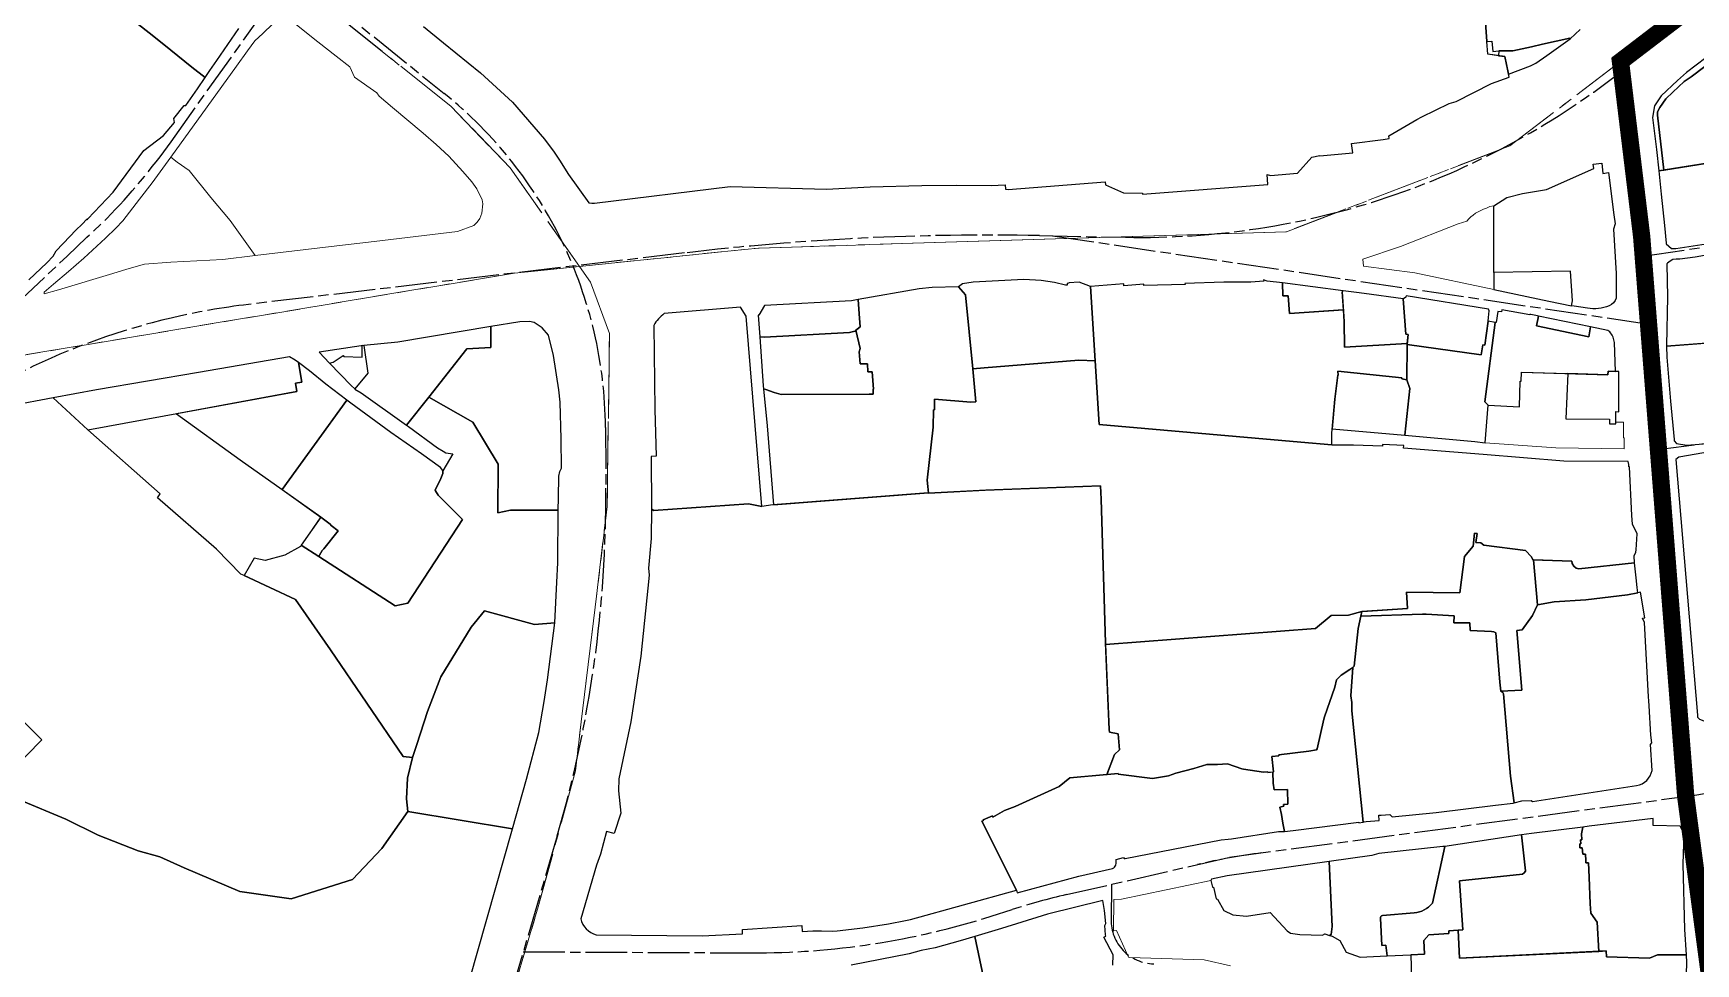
# Model space of a CAD drawing. Header units: millimetres. Extents: x 125232 to 134072, y 142885 to 152835.
# Drawn here: x 126747 to 127708, y 149572 to 150110 of the extents above; entities that cross this region are included whole.
import ezdxf

# ---------------------------------------------------------------- set-up
doc = ezdxf.new("R2010")
doc.units = ezdxf.units.MM
doc.linetypes.add('ACAD_ISO08W100', pattern=[36, 24, -3, 6, -3])
doc.linetypes.add('CENTER', pattern=[50.8, 31.75, -6.35, 6.35, -6.35])
for name, color, linetype in [('commerce', 10, 'Continuous'), ('commerce and residence', 32, 'Continuous'), ('culture', 21, 'Continuous'), ('green & plaza', 80, 'Continuous'), ('industry', 35, 'Continuous'), ('research & university', 30, 'Continuous'), ('reserve', 253, 'Continuous'), ('residence', 2, 'Continuous'), ('residence-bad', 41, 'Continuous'), ('villadom', 51, 'Continuous'), ('老城北中心线', 7, 'ACAD_ISO08W100')]:
    doc.layers.add(name, color=color, linetype=linetype)
for name, color, linetype, lineweight in [('municipal utilities', 151, 'Continuous', 0), ('parking', 8, 'Continuous', 0), ('school', 31, 'Continuous', 0), ('super block', 6, 'CENTER', 0)]:
    doc.layers.add(name, color=color, linetype=linetype, lineweight=lineweight)

msp = doc.modelspace()

# ---------------------------------------------------------------- linework, layer by layer
at = {"layer": 'commerce'}
for points in [[(127726.26, 150072.26), (127721.07, 150096.99), (127720.97, 150096.88), (127705.13, 150084.95), (127700.99, 150082.2), (127694.56, 150076.1), (127690.44, 150072.18), (127687.02, 150067.21), (127685.73, 150064.63), (127685.69, 150062.65), (127689.22, 150031.02), (127733.71, 150037.97), (127731.04, 150053.6), (127728.04, 150053.6)], [(127646.97, 149940.38), (127616.88, 149946.56), (127615.7, 149940.96), (127645.91, 149934.68)], [(127663.3, 149914.47), (127661.28, 149914.55), (127657.09, 149914.7), (127657.02, 149912.63), (127633.82, 149913.34), (127632.64, 149887.13), (127657.85, 149887), (127657.84, 149884.23), (127661.5, 149884.24), (127661.5, 149885.22), (127661.5, 149891.35), (127663.3, 149891.32)]]:
    msp.add_lwpolyline(points, close=True, dxfattribs=at)
at = {"layer": 'commerce and residence'}
for points in [[(127758.78, 149973.75), (127753.93, 149988.35), (127751.35, 149993.87), (127750.17, 149993.3), (127744.27, 149991.07), (127728.97, 149985.64), (127720.22, 149983.03), (127707.34, 149980.56), (127698.46, 149979.54), (127696.45, 149979.54), (127694.55, 149979.21), (127693, 149978.42), (127691.47, 149977.25), (127691.1, 149976.74), (127691.11, 149976.51), (127691.5, 149957.76), (127690.89, 149929.65), (127690.89, 149929.21), (127768.17, 149935.08), (127766.53, 149955.17)], [(127635.44, 149972.46), (127591.06, 149971.78), (127591.06, 149961.94), (127622.93, 149955.21), (127635.98, 149952.54), (127636.48, 149955.43)]]:
    msp.add_lwpolyline(points, close=True, dxfattribs=at)
at = {"layer": 'culture'}
for points in [[(127503.36, 149960.66), (127503.88, 149961.22), (127468.86, 149965.86), (127469.16, 149958.28), (127472.23, 149958.31), (127472.89, 149948.13), (127504.07, 149950.17)], [(126923.19, 149822.42), (126919.19, 149825.55), (126918.57, 149826.23), (126913.13, 149830.41), (126913.12, 149830.4), (126901.79, 149814.07), (126911.94, 149807.52), (126912.36, 149808.32), (126913.98, 149811.13), (126914.85, 149811.95)], [(127042.2, 149723.75), (127044.21, 149736.31), (127048.28, 149769.3), (127036.67, 149768.28), (127007.77, 149776.28), (127000.04, 149766.8), (126982.53, 149738.01), (126974.86, 149718.03), (126968.62, 149698.95), (126966.13, 149691.35), (126963.23, 149679.41), (126962.65, 149667.43), (126963.37, 149660.13), (127023.83, 149650.22), (127031.96, 149678.86), (127039.03, 149705.91)]]:
    msp.add_lwpolyline(points, close=True, dxfattribs=at)
at = {"layer": 'green & plaza'}
for points in [[(127621.61, 150097.12), (127635.24, 150106.94), (127634.93, 150107.26), (127619.17, 150103.74), (127612.81, 150102.28), (127602.02, 150099.86), (127594.02, 150099.87), (127593.78, 150097.08), (127597.33, 150096.59), (127599.58, 150086.39), (127612.31, 150091.21), (127615.35, 150092.73)], [(127224.86, 149940.4), (127224.19, 149947.8), (127223.64, 149956.08), (127219.9, 149955.41), (127169.55, 149952.62), (127166.32, 149947.05), (127165.9, 149947.02), (127166.8, 149934.53), (127169.59, 149934.43), (127218.6, 149937.06), (127221.72, 149937.92)], [(126997.59, 149927.58), (127011.43, 149928.39), (127011.43, 149940.52), (126957.63, 149931.52), (126938.05, 149929.6), (126940.37, 149913.64), (126932.8, 149904.47), (126932.87, 149904.4), (126936.47, 149902.14), (126962.7, 149883.44), (126975.54, 149899.69)], [(126936.93, 149929.49), (126936.51, 149929.45), (126912.11, 149925.66), (126918.2, 149919.35), (126920.33, 149919.98), (126926.06, 149923.74), (126926.51, 149923.2), (126937.07, 149922.8)]]:
    msp.add_lwpolyline(points, close=True, dxfattribs=at)
for points in [[(127719.14, 150100.14), (127702.47, 150087.41), (127697.18, 150082.71), (127687.72, 150073.86), (127683.81, 150068.07), (127682.71, 150061.36), (127685.01, 150042.87), (127686.35, 150030.57), (127689.22, 150031.02), (127685.69, 150062.65), (127685.73, 150064.63), (127687.02, 150067.21), (127690.44, 150072.18), (127694.56, 150076.1), (127700.99, 150082.2), (127705.13, 150084.95), (127720.97, 150096.88)], [(126994.19, 149545.82), (127023.83, 149650.22), (126963.37, 149660.13), (126948.37, 149638.88), (126931.5, 149620.97), (126895.93, 149609.68), (126866.34, 149613.87), (126834.09, 149627.66), (126820.05, 149633.96), (126807.54, 149637.5), (126784.38, 149646.49), (126765.79, 149655.85), (126739.06, 149666.85)]]:
    msp.add_lwpolyline(points, dxfattribs=at)
at = {"layer": 'industry'}
for points in [[(127538.64, 149956.62), (127516.09, 149959.59), (127511.61, 149960.2), (127503.88, 149961.22), (127503.36, 149960.66), (127504.51, 149943.51), (127504.68, 149928.63), (127540.96, 149930.81), (127541.54, 149936), (127540.17, 149936.17)], [(127596.56, 149728.2), (127596.24, 149728.9), (127595.64, 149729.39), (127595.09, 149729.7), (127594.56, 149734.9), (127592.14, 149763.41), (127591.08, 149764.05), (127589.65, 149764.29), (127577.41, 149764.73), (127577.09, 149769.18), (127567.85, 149769.27), (127568.09, 149773.24), (127551.88, 149774.23), (127549.83, 149774.36), (127514.24, 149773.12), (127512.72, 149765.92), (127510.38, 149744.27), (127510.02, 149743.82), (127509.55, 149743.48), (127508.39, 149727), (127508.91, 149723.23), (127509.01, 149718.47), (127515.46, 149654.11), (127516.13, 149654.23), (127517.23, 149654.5), (127524.74, 149655.02), (127524.53, 149657.99), (127526.01, 149657.99), (127530.91, 149658.45), (127532.31, 149657.1), (127557.76, 149659.71), (127592.05, 149663.77), (127602.15, 149664.97), (127602.77, 149665.13), (127600.75, 149680.69)]]:
    msp.add_lwpolyline(points, close=True, dxfattribs=at)
at = {"layer": 'municipal utilities'}
msp.add_lwpolyline([(126885.44, 150115.54), (126879.54, 150109.98), (126875.02, 150105.72), (126870.68, 150099.92), (126864.29, 150091.08), (126847.35, 150067.59), (126826.4, 150038.4), (126830, 150035.55), (126837.04, 150030.75), (126849.6, 150015.19), (126860.67, 150001.79), (126875.2, 149981.57), (126919.05, 149986.75), (126943.9, 149989.69), (126992.09, 149995.38), (127001.49, 149998.94), (127003.47, 150000.88), (127005.05, 150002.98), (127006.23, 150006), (127006.75, 150011.45), (127006.32, 150013.83), (127003.24, 150020.17), (127000.45, 150024.2), (126995.12, 150030.08), (126987.05, 150038.97), (126979.74, 150045.79), (126972.2, 150052.35), (126954.48, 150067.25), (126946.81, 150073.73), (126945.56, 150075.58), (126932.63, 150084.71), (126929.83, 150090.68), (126922, 150096.88), (126911.34, 150105.15), (126898.98, 150114.88)], dxfattribs=at)
for points in [[(127589.91, 150105.54), (127587.42, 150105.34), (127587.02, 150105.31), (127587.61, 150097.92), (127593.78, 150097.08), (127594.02, 150099.87), (127590.43, 150099.56)], [(126940.37, 149913.64), (126938.05, 149929.6), (126936.93, 149929.49), (126937.07, 149922.8), (126926.51, 149923.2), (126926.06, 149923.74), (126920.33, 149919.98), (126918.23, 149919.36), (126918.22, 149919.32), (126930.69, 149906.39), (126932.8, 149904.47)], [(127633.82, 149913.34), (127606.98, 149914.17), (127606.89, 149908.91), (127606.33, 149908.93), (127605.82, 149894.17), (127587.71, 149895.13), (127585.98, 149873.27), (127626.87, 149870.48), (127666.4, 149869.85), (127666.46, 149876.18), (127665.96, 149876.18), (127665.98, 149885.25), (127661.5, 149885.22), (127661.5, 149884.24), (127657.84, 149884.23), (127657.85, 149887), (127632.64, 149887.13)]]:
    msp.add_lwpolyline(points, close=True, dxfattribs=at)
msp.add_lwpolyline([(127591.06, 150010.22), (127590.81, 150010.22), (127588.71, 150009.89), (127586.76, 150008.89, 0.153392), (127575.47, 150001.4), (127570.53, 150000), (127537.03, 149986.77), (127515.33, 149979.4), (127515.72, 149975.53), (127545.38, 149971.5), (127591.06, 149961.94)], format="xyb", close=True, dxfattribs=at)
at = {"layer": 'parking'}
msp.add_lwpolyline([(126860.67, 150001.79), (126849.6, 150015.19), (126837.04, 150030.75), (126830, 150035.55), (126826.4, 150038.4), (126815.63, 150023.58), (126808.26, 150014.11), (126798.61, 150001.7), (126794.67, 149997.41), (126788.74, 149991.54), (126776.24, 149980.09), (126767.23, 149972.3), (126758.7, 149965.03), (126753.22, 149960.33), (126753.14, 149959.42), (126761.56, 149961.7), (126792.93, 149971.24), (126800.95, 149973.75), (126811.12, 149976.51), (126826.52, 149977.81), (126841.51, 149978.43), (126856.57, 149979.22), (126875.2, 149981.57)], close=True, dxfattribs=at)
at = {"layer": 'research & university'}
for points in [[(126744.42, 149967.6), (126754.83, 149977.33), (126758.39, 149981.22), (126760.14, 149984.39), (126768.01, 149992.68), (126771.62, 149996.32), (126775.23, 149999.76), (126777.83, 150002.51), (126778.06, 150002.29), (126778.54, 150002.78), (126793.03, 150018.27), (126810.76, 150042.28), (126822.16, 150050.92), (126828.51, 150058.42), (126828.2, 150060.84), (126834.1, 150068.35), (126835.18, 150068.32), (126837.82, 150072.18), (126841.8, 150078.02), (126846.26, 150084.55), (126838.6, 150090.53), (126826.47, 150100.31), (126815.57, 150108.92), (126796.29, 150124.02)], [(126972.37, 150114.03), (126984.03, 150104.52), (127005.47, 150087.2), (127023.84, 150070.26), (127042.38, 150048.89), (127048.02, 150041.38), (127050.99, 150036.66), (127056.32, 150028.49), (127067.97, 150012.09), (127069.69, 150011.94), (127071.26, 150011.9), (127149.71, 150021.49), (127205.38, 150020.02), (127230.57, 150021.31), (127260.56, 150022.06), (127280.56, 150022.22), (127300.55, 150022.07), (127308.67, 150022.36), (127308.76, 150019.87), (127310.3, 150019.83), (127366.5, 150024.15), (127366.63, 150022.45), (127376.96, 150017.84), (127388.02, 150017.59), (127388.01, 150016.99), (127460.42, 150022.63), (127459.97, 150028.35), (127461.9, 150027.75), (127477.56, 150029.13), (127485.92, 150038.44), (127490.53, 150039.43), (127490.57, 150039.3), (127509.47, 150040.94), (127508.77, 150046.37), (127527.01, 150048.72), (127530.57, 150049.18), (127530.42, 150050.82), (127546.55, 150060.3), (127549.53, 150061.77), (127565.26, 150069.38), (127569.3, 150070.54), (127589.76, 150081), (127599.94, 150084.77), (127597.33, 150096.59), (127587.61, 150097.92), (127587.02, 150105.31), (127586.14, 150116.36)], [(126739.06, 149666.85), (126765.79, 149655.85), (126784.38, 149646.49), (126807.54, 149637.5), (126820.05, 149633.96), (126834.09, 149627.66), (126866.34, 149613.87), (126895.93, 149609.68), (126931.5, 149620.97), (126948.37, 149638.88), (126963.37, 149660.13), (126962.65, 149667.43), (126963.23, 149679.41), (126966.13, 149691.35), (126960.77, 149692.03), (126918.66, 149753.67), (126898.47, 149782.66), (126868.88, 149796.63), (126866.96, 149797.47), (126852.84, 149811.89), (126818.73, 149841.5), (126820.23, 149843.79), (126778.54, 149880.73), (126758.5, 149899.25), (126733.95, 149894.67)], [(126727.74, 149725.94), (126751.88, 149701.57), (126725.03, 149674.44)]]:
    msp.add_lwpolyline(points, dxfattribs=at)
for points in [[(127358.02, 149963.6), (127351.35, 149966.28), (127345.46, 149965.86), (127345.49, 149965.54), (127344.46, 149965.47), (127344.46, 149964.53), (127343.45, 149964.47), (127337.09, 149966.01), (127329.36, 149967.09), (127319.34, 149967.81), (127290.17, 149966.26), (127283.93, 149965.2), (127281.71, 149963.49), (127285.75, 149958.85), (127289.88, 149916.14), (127296.54, 149916.64), (127351.26, 149921.02), (127360.68, 149920.76)], [(127540.9, 149930.23), (127540.91, 149930.81), (127504.68, 149928.63), (127504.51, 149943.51), (127504.07, 149950.17), (127504.05, 149950.17), (127472.89, 149948.13), (127472.23, 149958.31), (127469.16, 149958.28), (127468.86, 149965.86), (127460.14, 149966.78), (127458.01, 149967.58), (127458.03, 149966.7), (127450.6, 149966.26), (127434.98, 149966.27), (127412.56, 149965.42), (127412.57, 149964.82), (127388.75, 149964.18), (127388.69, 149965.07), (127377.29, 149964.15), (127377.21, 149965.15), (127358.02, 149963.6), (127360.68, 149920.76), (127362.98, 149883.82), (127479.47, 149873.67), (127497.51, 149872.2), (127497.49, 149878.95), (127499.14, 149898.57), (127500.89, 149912.42), (127501.09, 149912.42), (127500.97, 149914.75), (127537.87, 149910.91), (127537.82, 149910.29), (127540.7, 149909.81)], [(127512.72, 149765.92), (127514.24, 149773.12), (127514.81, 149775.82), (127507.12, 149773.77), (127497.08, 149773.54), (127488.01, 149766.04), (127366.7, 149756.81), (127368.67, 149707.61), (127368.86, 149706.11), (127373.95, 149705.14), (127374.61, 149695.83), (127371.89, 149693.2), (127367.58, 149681.91), (127367.58, 149681.61), (127373.88, 149682.17), (127373.98, 149681.71), (127393.83, 149679.29), (127402.99, 149680.82), (127407.24, 149682.39), (127417.62, 149685.05), (127425.27, 149687.35), (127431.25, 149687.35), (127437.07, 149687.75), (127445.49, 149684.9), (127446.41, 149684.75), (127457.96, 149682.85), (127460.35, 149683.09), (127460.39, 149682.72), (127463.66, 149683.04), (127462.77, 149692.02), (127466.82, 149692.42), (127466.82, 149692.92), (127484.09, 149695.01), (127488.55, 149695.93), (127488.87, 149696.37), (127492.77, 149713.6), (127493.09, 149714.84), (127499.23, 149732.06), (127500.14, 149736.27), (127502.85, 149738.98), (127507.92, 149742.31), (127509.55, 149743.48), (127510.02, 149743.82), (127510.38, 149744.27)]]:
    msp.add_lwpolyline(points, close=True, dxfattribs=at)
msp.add_lwpolyline([(127364.14, 149840.67), (127363.7, 149848.49), (127297.42, 149845.99), (127264.27, 149844.23), (127264.18, 149844.32), (127174.28, 149837.39), (127167.98, 149836.47), (127167.98, 149836.45), (127160.33, 149838.11), (127105.43, 149834.1), (127104.26, 149835.13), (127104.26, 149835.13), (127104.1, 149817.95), (127102.59, 149800.84), (127102.86, 149796.8), (127098.03, 149750), (127092.36, 149711.96), (127085.43, 149679.02), (127085.16, 149672.16), (127086.44, 149659.15), (127082.62, 149647.52), (127078.17, 149648.6), (127074.75, 149635.44), (127072.41, 149629.2), (127063.38, 149598.17, 0.292662), (127072.33, 149588.99), (127133.48, 149588.24), (127156.74, 149589.51), (127156.74, 149592.02), (127191.15, 149594.25), (127191.37, 149590.85), (127197.56, 149591.25), (127202.56, 149591.18), (127208.55, 149591.09), (127211.52, 149591.19), (127226.42, 149592.97), (127241.26, 149595.28), (127251.07, 149597.2), (127253.94, 149597.76), (127315.09, 149614.75), (127295.22, 149654.62), (127296.04, 149654.97), (127295.9, 149655.29), (127301.24, 149657.69), (127301.46, 149656.98), (127308.31, 149660.83), (127314.38, 149663.18), (127339.9, 149674.68), (127345.91, 149679.7), (127367.46, 149681.6), (127371.89, 149693.2), (127374.61, 149695.83), (127373.95, 149705.14), (127368.86, 149706.11), (127368.67, 149707.61), (127366.66, 149757.65)], format="xyb", close=True, dxfattribs=at)
at = {"layer": 'reserve'}
msp.add_lwpolyline([(127291.73, 149897.08), (127288.81, 149896.73), (127267.78, 149898.48), (127267.78, 149892.46), (127267.18, 149892.46), (127267.07, 149882.34), (127263.54, 149851.79), (127264.27, 149844.23), (127297.16, 149845.98), (127363.7, 149848.49), (127364.14, 149840.67), (127366.66, 149757.65), (127366.7, 149756.81), (127488.01, 149766.04), (127497.08, 149773.54), (127507.12, 149773.77), (127514.81, 149775.82), (127514.86, 149776.04), (127515.07, 149775.9), (127541.23, 149777.6), (127540.52, 149787), (127571.39, 149786.59), (127574.04, 149807.53), (127579.07, 149813.6), (127579.85, 149821.06), (127581.42, 149820.89), (127580.7, 149815.68), (127583.5, 149815.55), (127585.33, 149814.24), (127609.33, 149811.12), (127612.76, 149807.43), (127613.64, 149805.59), (127636.05, 149804.9), (127636.33, 149803.48), (127637.25, 149802.06), (127638.64, 149800.94), (127640.18, 149800.46), (127672.44, 149803.94), (127672.06, 149808.05), (127673.15, 149810.2), (127673.36, 149811.41), (127673.85, 149820.8), (127671.18, 149826.35), (127670.86, 149831.24), (127669.44, 149859.49), (127669.07, 149859.49), (127669.08, 149860.83), (127668.59, 149862.5), (127631.49, 149862.71), (127584.95, 149866.6), (127538.88, 149870.3), (127538.95, 149871.68), (127526.67, 149872.34), (127526.62, 149871.39), (127509.89, 149872), (127497.51, 149871.95), (127497.51, 149872.2), (127479.47, 149873.67), (127362.98, 149883.82), (127360.68, 149920.76), (127351.26, 149921.02), (127296.54, 149916.64), (127289.88, 149916.14), (127291.73, 149897.08)], dxfattribs=at)
msp.add_lwpolyline([(127613.98, 149805.58), (127613.64, 149805.59), (127612.76, 149807.43), (127609.33, 149811.12), (127585.33, 149814.24), (127583.5, 149815.55), (127580.7, 149815.68), (127581.42, 149820.89), (127579.85, 149821.06), (127579.07, 149813.6), (127574.04, 149807.53), (127571.39, 149786.59), (127540.52, 149787), (127541.23, 149777.6), (127514.83, 149775.89), (127514.24, 149773.12), (127549.83, 149774.36), (127551.88, 149774.23), (127568.09, 149773.24), (127567.85, 149769.27), (127577.09, 149769.18), (127577.41, 149764.73), (127589.65, 149764.29), (127591.08, 149764.05), (127592.14, 149763.41), (127594.56, 149734.9), (127595.09, 149729.7), (127607.17, 149730.37), (127604.27, 149764.75), (127607.34, 149765.12), (127613.32, 149773.41), (127616.31, 149779.58)], close=True, dxfattribs=at)
at = {"layer": 'residence'}
for points in [[(126796.29, 150124.02), (126815.57, 150108.92), (126826.47, 150100.31), (126838.6, 150090.53), (126846.26, 150084.55), (126849.03, 150088.49), (126853, 150094.3), (126863.62, 150109.74), (126865.67, 150112.73)], [(127586.14, 150116.36), (127587.02, 150105.31), (127587.42, 150105.34), (127589.91, 150105.54), (127590.43, 150099.56), (127594.02, 150099.87), (127602.02, 150099.86), (127612.81, 150102.28), (127619.17, 150103.74), (127634.93, 150107.26), (127635.24, 150106.94), (127641.01, 150112.3)], [(127767.99, 149935.06), (127690.89, 149929.21), (127690.94, 149922.92), (127693.21, 149897.42), (127695.2, 149875.14), (127695.26, 149874.44), (127696.62, 149872.93), (127702.51, 149872.01), (127728.69, 149873.99)], [(127370.91, 149571.29), (127370.98, 149577.4), (127365.7, 149587.59), (127366.76, 149588.22), (127366.56, 149588.95), (127366.18, 149594.26), (127366.76, 149595.45), (127365.97, 149602.94), (127365.07, 149608.84), (127333.02, 149600.87), (127329.92, 149599.94), (127306.49, 149592.64), (127291.11, 149587.97), (127304.63, 149524.09)], [(127702.14, 149559.14), (127702.59, 149572.95), (127702.34, 149577.34), (127685.62, 149577.34), (127681.08, 149575.34), (127656.07, 149576.27), (127655.95, 149579.56), (127571.25, 149575.33), (127570.34, 149591.57), (127564.98, 149591.26), (127565.05, 149589.76), (127553.49, 149588.93), (127550.54, 149585.64), (127550.92, 149577.68), (127543.17, 149577.3), (127544.09, 149543.35)], [(127304.63, 149524.09), (127291.11, 149587.97), (127282.57, 149585.38), (127268.16, 149581.3), (127260.11, 149579.79), (127253.17, 149577.83), (127219.68, 149571.3)]]:
    msp.add_lwpolyline(points, dxfattribs=at)
for points in [[(127657.74, 149952.45, -0.131201), (127645.15, 149951.07), (127637.41, 149952.25), (127635.98, 149952.54), (127636.48, 149955.43), (127635.44, 149972.46), (127591.06, 149971.78), (127591.06, 150010.22), (127591.06, 150010.22), (127598.6, 150015.15), (127607.63, 150017.53), (127621.56, 150019.73), (127648.83, 150031.98), (127648.54, 150034.35), (127653.37, 150034.95), (127654.11, 150028.97), (127657.4, 150029.57), (127660.48, 150005.17), (127661.11, 150000), (127660.23, 149996.75), (127661.7, 149971.12), (127661.7, 149957.03, -0.248706)], [(127159.03, 149946.6), (127155.62, 149951.7), (127111.62, 149948.01, 0.118647), (127105.58, 149941.2), (127106.18, 149892.6), (127106.92, 149865.64), (127104.02, 149865.49), (127104.26, 149835.13), (127105.43, 149834.1), (127160.33, 149838.11), (127167.93, 149836.46), (127167.98, 149836.47), (127167.98, 149836.59)], [(127678.15, 149769.43), (127676.9, 149771.91), (127678.38, 149772.17), (127675.8, 149786.93), (127674.33, 149786.68), (127668.31, 149785.52), (127644.18, 149782.61), (127626.01, 149781.34), (127616.31, 149779.58), (127613.32, 149773.41), (127607.34, 149765.12), (127604.27, 149764.75), (127607.17, 149730.37), (127595.09, 149729.7), (127595.64, 149729.39), (127596.24, 149728.9), (127596.56, 149728.2), (127600.75, 149680.69), (127602.77, 149665.13), (127607.24, 149666.33), (127612.66, 149666.55), (127613.4, 149666), (127673.5, 149675.22, 0.320543), (127682.46, 149683.95), (127681.54, 149699.02), (127682.31, 149699.85), (127681.7, 149704.38), (127680.77, 149721.35), (127680.62, 149724.17), (127680.5, 149726.41)], [(127469.51, 149664.33), (127472.02, 149664.47), (127471.83, 149672.99), (127464.02, 149672.65), (127463.57, 149676.66), (127463.28, 149682.99), (127463.27, 149683.01), (127460.39, 149682.72), (127460.35, 149683.09), (127457.96, 149682.85), (127446.41, 149684.75), (127445.49, 149684.9), (127437.07, 149687.75), (127431.25, 149687.35), (127425.27, 149687.35), (127417.62, 149685.05), (127407.24, 149682.39), (127402.99, 149680.82), (127393.83, 149679.29), (127373.98, 149681.71), (127373.88, 149682.17), (127345.91, 149679.7), (127339.9, 149674.68), (127314.38, 149663.18), (127308.31, 149660.83), (127301.46, 149656.98), (127301.24, 149657.69), (127295.9, 149655.29), (127296.04, 149654.97), (127295.22, 149654.62), (127315.09, 149614.75), (127315.6, 149613.15), (127351.28, 149622.73), (127370.74, 149627.29, 0.301386), (127372.5, 149629.15), (127372.8, 149630.38), (127372.7, 149632.5), (127377.04, 149633.54, 0.270509), (127378.04, 149632.94), (127433.46, 149643.74), (127437.55, 149644.17), (127439.41, 149644.36), (127466.58, 149648.68), (127470.15, 149648.58), (127470.15, 149648.58), (127469.16, 149653.46), (127468.37, 149658.41), (127467.44, 149662.78), (127469.6, 149663.34)], [(127562.75, 149640.03), (127561.62, 149639.87), (127524.55, 149635.86), (127520.51, 149634.79), (127495.91, 149631.32), (127497.6, 149593.65), (127496.95, 149589.02), (127496.16, 149588.58), (127497.6, 149588.13), (127502.1, 149585.71), (127505.61, 149578.94), (127513.76, 149575.98), (127529.27, 149576.68), (127529.39, 149576.93), (127528.65, 149582.95), (127526.35, 149582.82), (127525.49, 149598.46, -0.345965), (127526.63, 149600.09), (127544.96, 149601.55, 0.208101), (127555.51, 149607.18)], [(127571.15, 149620.2), (127607.57, 149624.01), (127608.49, 149624.71), (127609.2, 149625.52), (127609.3, 149625.92), (127607.07, 149646.66), (127562.75, 149640.03), (127555.51, 149607.18, -0.208101), (127544.96, 149601.55), (127526.63, 149600.09, 0.345965), (127525.49, 149598.46), (127526.35, 149582.82), (127528.65, 149582.95), (127529.42, 149576.68), (127543.17, 149577.3), (127550.92, 149577.68), (127550.54, 149585.64), (127553.49, 149588.93), (127565.05, 149589.76), (127564.98, 149591.26), (127573.22, 149591.74)]]:
    msp.add_lwpolyline(points, format="xyb", close=True, dxfattribs=at)
for points in [[(127741.01, 150024.53), (127737.87, 150040.22), (127733.44, 150039.57), (127733.71, 150037.97), (127686.35, 150030.57), (127687.83, 150017.03), (127689.72, 149998.88), (127690.55, 149988.72), (127690.57, 149988.42), (127693.78, 149985.7), (127696.31, 149985.7), (127721.19, 149989.44), (127742.76, 149996.01), (127749.94, 150001.84), (127749.13, 150003.91), (127748.76, 150003.91), (127743.68, 150017.78)], [(127267.07, 149882.34), (127267.18, 149892.46), (127267.78, 149892.46), (127267.78, 149898.48), (127288.81, 149896.73), (127291.73, 149897.08), (127289.88, 149916.14), (127285.75, 149958.85), (127281.72, 149963.49), (127266.42, 149963.14), (127258.95, 149962.37), (127223.64, 149956.08), (127224.19, 149947.8), (127224.86, 149940.4), (127222.28, 149938.36), (127224.88, 149927.9), (127224.33, 149925.96), (127224.81, 149918.91), (127229.1, 149919.03), (127229.17, 149914.32), (127231.83, 149914.42), (127232.59, 149904.32), (127232.3, 149904.3), (127232.39, 149901.47), (127230.04, 149901.4), (127179.21, 149901.26), (127175.04, 149902.31), (127170.25, 149904.16), (127169.02, 149904.61), (127171.15, 149883.06), (127174.66, 149837.42), (127264.26, 149844.32), (127263.54, 149851.79)], [(127587.72, 149943.58), (127588.03, 149945.8), (127588.34, 149949.6), (127587.98, 149950.67), (127540.46, 149958.23), (127540.18, 149957.58), (127538.9, 149956.58), (127538.64, 149956.62), (127540.17, 149936.17), (127541.54, 149936), (127540.9, 149930.31), (127540.9, 149930.23), (127583.8, 149924.23), (127584.65, 149929.99), (127585.79, 149929.82)], [(127660.81, 149931.37), (127659.93, 149934.42), (127659.47, 149935.54), (127658.11, 149937.52), (127656.91, 149938.34), (127646.97, 149940.38), (127645.91, 149934.68), (127615.7, 149940.96), (127616.88, 149946.56), (127616.34, 149946.67), (127612.39, 149947.4), (127611.86, 149947.49), (127611.82, 149947.26), (127595.6, 149950.15), (127595.41, 149949.02), (127593.44, 149949.3), (127592.36, 149942.78), (127591.85, 149942.87), (127585.83, 149897.1), (127587.71, 149895.13), (127605.82, 149894.17), (127606.33, 149908.93), (127606.89, 149908.91), (127606.98, 149914.17), (127657.02, 149912.63), (127657.09, 149914.7), (127661.28, 149914.55)], [(127051.36, 149896.75), (127050.62, 149903.98), (127047.64, 149923.79), (127044.78, 149935.64), (127040.97, 149939.83), (127036.47, 149942.81), (127033.74, 149943.39), (127028.23, 149943.33), (127011.43, 149940.52), (127011.43, 149928.39), (126997.59, 149927.58), (126975.54, 149899.69), (127000.93, 149885.22), (127015.52, 149860.95), (127015.34, 149832.78), (127022.83, 149834.46), (127050.32, 149834.46), (127050.39, 149841.6), (127050.75, 149854.12), (127051.34, 149856.71), (127052.12, 149858.72), (127052.05, 149875.55)], [(127585.83, 149897.1), (127591.85, 149942.85), (127591.84, 149942.87), (127587.72, 149943.58), (127585.79, 149929.82), (127584.65, 149929.99), (127583.8, 149924.23), (127540.9, 149930.23), (127540.7, 149909.81), (127542.45, 149904.72), (127539.59, 149877.7), (127580.14, 149874.04), (127585.98, 149873.27), (127587.71, 149895.13)], [(126899.3, 149902.97), (126898.46, 149907.72), (126902.17, 149908.39), (126900.16, 149919.82), (126898.35, 149921.18), (126895.07, 149923), (126842.44, 149913.91), (126783.41, 149903.89), (126758.5, 149899.25), (126778.54, 149880.73)], [(126928.12, 149898.02), (126915.92, 149907.17), (126906.67, 149914.96), (126900.16, 149919.82), (126902.17, 149908.39), (126898.46, 149907.72), (126899.3, 149902.97), (126829.64, 149890.14), (126866.56, 149863.39), (126890.74, 149846.3)], [(127542.45, 149904.72), (127540.7, 149909.81), (127537.82, 149910.29), (127537.87, 149910.91), (127500.97, 149914.75), (127501.09, 149912.42), (127500.89, 149912.42), (127499.14, 149898.57), (127497.7, 149881.48), (127539.59, 149877.7)], [(127050.04, 149803.99), (127050.32, 149834.46), (127022.83, 149834.46), (127015.34, 149832.78), (127015.52, 149860.95), (127000.93, 149885.22), (126975.54, 149899.69), (126962.7, 149883.44), (126963.78, 149882.67), (126980.61, 149870.35), (126983.81, 149868.57), (126985.32, 149867.6), (126989.32, 149866.97), (126983.59, 149857.16), (126983.59, 149855.58), (126982.15, 149851.65), (126979.17, 149846.05), (126979.27, 149845.87), (126979.43, 149845.6), (126980.87, 149843.07), (126994.94, 149828.93), (126963.4, 149780.67), (126956.03, 149779.02), (126911.94, 149807.52), (126901.79, 149814.07), (126901.3, 149813.37), (126892.28, 149808.3), (126880.93, 149805.3), (126874.5, 149806.67), (126868.88, 149796.63), (126898.47, 149782.66), (126918.66, 149753.67), (126960.77, 149692.03), (126966.13, 149691.35), (126968.62, 149698.95), (126974.86, 149718.03), (126982.53, 149738.01), (127000.04, 149766.8), (127007.77, 149776.28), (127036.67, 149768.28), (127048.28, 149769.3), (127049.48, 149792.81)], [(127780.96, 149763.49), (127779.78, 149795.28), (127778.83, 149819.66), (127778.04, 149836.44), (127775.5, 149871.74), (127774.63, 149873.25), (127762.15, 149872.49), (127716.93, 149868.23), (127697.9, 149865.1), (127696.17, 149863.69), (127708.67, 149715.87), (127708.82, 149714.63), (127709.89, 149713.66), (127712.42, 149712.59), (127715.12, 149712.76), (127719.46, 149713.04), (127750, 149715.71), (127756.8, 149716.66), (127761.97, 149717.33), (127782.87, 149718.98), (127783.57, 149719.03), (127782.46, 149733.07)], [(126668.56, 149707.03), (126725.03, 149674.44), (126751.88, 149701.57), (126727.74, 149725.94), (126730.54, 149729.11), (126707.19, 149749.56), (126702.73, 149745.84), (126673.32, 149744.44), (126650.74, 149719.75), (126604.86, 149724.54), (126576.43, 149711.06), (126603.17, 149681.24), (126619.9, 149691.91), (126667.64, 149687.32)], [(127509.01, 149718.47), (127508.91, 149723.23), (127508.39, 149727), (127509.55, 149743.48), (127507.92, 149742.31), (127502.85, 149738.98), (127500.14, 149736.27), (127499.23, 149732.06), (127493.09, 149714.84), (127492.77, 149713.6), (127488.87, 149696.37), (127488.55, 149695.93), (127484.09, 149695.01), (127466.82, 149692.92), (127466.82, 149692.42), (127462.77, 149692.02), (127463.66, 149683.04), (127463.28, 149683.01), (127463.57, 149676.66), (127464.02, 149672.65), (127471.83, 149672.99), (127472.02, 149664.47), (127469.51, 149664.33), (127469.6, 149663.34), (127467.44, 149662.78), (127468.37, 149658.41), (127469.16, 149653.46), (127470.15, 149648.58), (127475.02, 149649.15), (127512.98, 149653.94), (127513.02, 149653.69), (127515.46, 149654.11)], [(127646.19, 149622.15), (127645.82, 149630.46), (127644.14, 149630.49), (127644.16, 149631.91), (127643.97, 149635.59), (127642.49, 149635.47), (127642.18, 149639.27), (127640.84, 149639.17), (127640.68, 149641.54), (127641.28, 149641.58), (127641.13, 149643.76), (127641.86, 149643.83), (127641.67, 149647.36), (127642.44, 149651.18), (127612.89, 149647.53), (127607.07, 149646.66), (127609.3, 149625.92), (127609.33, 149625.66), (127608.49, 149624.71), (127607.57, 149624.01), (127571.15, 149620.2), (127573.22, 149591.74), (127570.34, 149591.57), (127571.25, 149575.33), (127651.64, 149579.34), (127650.81, 149596.21), (127647.04, 149601.51), (127646.77, 149606.82)], [(127700.43, 149629.74), (127701.04, 149647.45), (127698.66, 149651.63), (127683.16, 149652.11), (127683.13, 149656.19), (127646.14, 149651.63), (127642.44, 149651.18), (127641.67, 149647.36), (127641.86, 149643.83), (127641.13, 149643.76), (127641.28, 149641.58), (127640.68, 149641.54), (127640.84, 149639.17), (127642.18, 149639.27), (127642.49, 149635.47), (127643.97, 149635.59), (127644.16, 149631.91), (127644.14, 149630.49), (127645.82, 149630.46), (127646.19, 149622.15), (127646.77, 149606.82), (127647.04, 149601.51), (127650.81, 149596.21), (127651.64, 149579.34), (127655.95, 149579.56), (127656.07, 149576.27), (127681.08, 149575.34), (127685.62, 149577.34), (127702.34, 149577.34), (127701.51, 149592.07)], [(127495.91, 149631.32), (127436.95, 149623.01), (127427.89, 149621.12), (127427.58, 149620.27), (127428.44, 149616.53), (127428.97, 149616.53), (127430.64, 149609.64), (127431.29, 149609.58), (127435.09, 149603.03), (127440.27, 149600.39), (127448.16, 149599.62), (127461.75, 149601.81), (127471.61, 149591.28), (127473.62, 149589.84), (127478.89, 149589.14), (127491.97, 149588.8), (127493.37, 149589.46), (127496.16, 149588.58), (127496.95, 149589.02), (127497.6, 149593.65)]]:
    msp.add_lwpolyline(points, close=True, dxfattribs=at)
at = {"layer": 'residence-bad'}
for points in [[(127229.1, 149919.03), (127224.81, 149918.91), (127224.33, 149925.96), (127224.88, 149927.9), (127222.28, 149938.36), (127221.72, 149937.92), (127218.6, 149937.06), (127169.59, 149934.43), (127166.8, 149934.53), (127168.85, 149906.24), (127169.02, 149904.61), (127170.25, 149904.16), (127175.04, 149902.31), (127179.21, 149901.26), (127230.04, 149901.4), (127232.39, 149901.47), (127232.3, 149904.3), (127232.59, 149904.32), (127231.83, 149914.42), (127229.17, 149914.32)], [(126994.94, 149828.93), (126980.87, 149843.07), (126979.43, 149845.6), (126979.23, 149845.81), (126979.27, 149845.87), (126979.17, 149846.05), (126982.15, 149851.65), (126983.59, 149855.58), (126983.59, 149857.28), (126982.38, 149859.08), (126971.25, 149866.9), (126953.63, 149879.31), (126930.38, 149896.33), (126928.12, 149898.02), (126890.74, 149846.3), (126913.21, 149830.41), (126913.13, 149830.41), (126918.57, 149826.23), (126919.19, 149825.55), (126923.19, 149822.42), (126914.85, 149811.95), (126913.98, 149811.13), (126912.36, 149808.32), (126911.94, 149807.52), (126956.03, 149779.02), (126963.4, 149780.67)]]:
    msp.add_lwpolyline(points, close=True, dxfattribs=at)
at = {"layer": 'school'}
msp.add_lwpolyline([(126866.56, 149863.39), (126829.64, 149890.14), (126778.54, 149880.73), (126820.23, 149843.79), (126818.73, 149841.5), (126852.84, 149811.89), (126866.96, 149797.47), (126868.88, 149796.63), (126874.5, 149806.67), (126880.93, 149805.3), (126892.28, 149808.3), (126901.3, 149813.37), (126913.15, 149830.45)], close=True, dxfattribs=at)
msp.add_lwpolyline([(127544.09, 149543.35), (127543.17, 149577.3), (127513.76, 149575.98), (127505.61, 149578.94), (127502.1, 149585.71), (127497.6, 149588.13), (127493.37, 149589.46), (127491.97, 149588.8), (127478.89, 149589.14), (127473.62, 149589.84), (127471.61, 149591.28), (127461.75, 149601.81), (127448.16, 149599.62), (127440.27, 149600.39), (127435.09, 149603.03), (127431.29, 149609.58), (127430.64, 149609.64), (127428.97, 149616.53), (127428.44, 149616.53), (127427.58, 149620.27), (127375.77, 149609.56), (127371.46, 149609.38), (127371.19, 149591.44), (127371.47, 149591.21), (127373.06, 149591.36), (127379.88, 149575.95), (127380.44, 149575.72), (127423.57, 149574.54), (127438.95, 149570.94)], dxfattribs=at)
at = {"layer": 'super block'}
msp.add_lwpolyline([(127278.82, 150970.57), (127254.79, 150946.37), (127137.14, 150836.79), (126955.95, 150720.13), (126924.48, 150694.28), (126833.23, 150604.01), (126783.87, 150568.57), (126741.37, 150539.72), (126768.37, 150308.28), (126787.78, 150258.68), (126814.11, 150217.14), (126850.23, 150178.27), (126988.22, 150067.92), (127022.59, 150032.25), (127062.59, 149975.28), (127166.15, 149985.91), (127471.19, 149995.32), (127600.36, 150044.93), (127700.28, 150121.26), (127782.9, 150206.49), (127908.74, 150328.28)], close=True, dxfattribs=at)
for points in [[(126719.28, 149920.29), (127025.09, 149971.43), (127062.59, 149975.28), (127022.59, 150032.25), (126988.22, 150067.92), (126850.23, 150178.27), (126814.11, 150217.14), (126787.78, 150258.68), (126768.37, 150308.28), (126741.37, 150539.72)], [(127719.94, 149533.63), (127701.95, 149668.89), (127676.49, 149992.54), (127664.23, 150093.72), (127600.36, 150044.93), (127471.19, 149995.32), (127166.15, 149985.91), (127062.59, 149975.28), (127068.93, 149966.25), (127079.91, 149936.52), (127078.67, 149836.6), (127060.23, 149683.73), (127038.76, 149604.99), (126966.23, 149361.04), (126945.92, 149282.05), (126933.29, 149212.77), (126918.61, 148848.44), (126919.48, 148797.14), (127145.88, 148842.65), (127250.44, 148849.46), (127445.29, 148830.94), (127698.2, 148788.37), (127725.32, 148783.11)], [(127725.32, 148783.11), (127721.62, 148886.15), (127721.24, 148986.05), (127721.58, 149020.99), (127727.82, 149058.44), (127762.86, 149130.05), (127776.63, 149188.36), (127791.72, 149287.68), (127801.69, 149361.15), (127797.19, 149415.37), (127719.94, 149533.63), (127701.95, 149668.89), (127676.49, 149992.54), (127664.01, 150095.49)], [(126618.73, 148629.63), (126895.88, 148792.4), (126919.48, 148797.14), (126918.61, 148848.44), (126933.29, 149212.77), (126945.92, 149282.05), (126966.23, 149361.04), (127038.76, 149604.99), (127060.23, 149683.73), (127078.67, 149836.6), (127079.91, 149936.52), (127068.93, 149966.25), (127062.59, 149975.28), (127025.09, 149971.43), (126719.28, 149920.29)]]:
    msp.add_lwpolyline(points, dxfattribs=at)
at = {"layer": 'super block', "const_width": 10}
msp.add_lwpolyline([(128181.61, 149337.52), (128538.2, 149686.45), (127908.74, 150328.28), (127782.9, 150206.49), (127700.28, 150121.26), (127664.23, 150093.72), (127676.49, 149992.54), (127701.95, 149668.89), (127719.94, 149533.63), (127797.19, 149415.37), (127801.69, 149361.15), (127791.72, 149287.68), (127776.63, 149188.36), (127762.86, 149130.05), (127727.82, 149058.44), (127721.58, 149020.99), (127721.24, 148986.05), (127721.62, 148886.15), (127725.32, 148783.11), (128270.2, 148677.34), (128191.03, 148925.58)], close=True, dxfattribs=at)
at = {"layer": 'villadom'}
msp.add_lwpolyline([(127673.26, 149795.25), (127672.44, 149803.94), (127640.18, 149800.46), (127638.64, 149800.94), (127637.25, 149802.06), (127636.33, 149803.48), (127636.05, 149804.9), (127613.98, 149805.58), (127616.31, 149779.58), (127626.01, 149781.34), (127644.18, 149782.61), (127668.31, 149785.52), (127674.33, 149786.68), (127673.9, 149789.62)], close=True, dxfattribs=at)
at = {"layer": '老城北中心线', "linetype": 'ACAD_ISO08W100', "lineweight": 25}
for p, q in [((127664.86, 150088.16), (127908.6, 150326.51)), ((126859.74, 150175.64), (126984.37, 150075.32)), ((126826.65, 150047.38), (126896.7, 150145.89)), ((127664.3, 150087.73), (127664.85, 150088.16)), ((127328.4, 149993.12), (127378.11, 149992.15)), ((127336.05, 149992.97), (127678.2, 149942.37)), ((127677.36, 149981.23), (127733.45, 149989.6)), ((127123.21, 149983.06), (126871.29, 149953.31)), ((127678.43, 149923.38), (127677.99, 149959.42)), ((127699.96, 149668.63), (127678.43, 149923.38)), ((127077.61, 149882.21), (127077.84, 149847.13)), ((127683.02, 149869.07), (127752.71, 149878.1)), ((127702.96, 149668.95), (127989.75, 149718.75)), ((127438.23, 149633.82), (127699.96, 149668.63)), ((127049.74, 149646.11), (126965, 149356.28)), ((127344.06, 149612.12), (127438.23, 149633.82)), ((127370.1, 149618.12), (127369.84, 149597.18)), ((127300.55, 149599.66), (127312.59, 149603.5)), ((127030.14, 149579.09), (127161.91, 149578.47))]:
    msp.add_line(p, q, dxfattribs=at)
msp.add_lwpolyline([(127664.85, 150088.16), (127674.15, 150015.49)], dxfattribs=at)
for centre, radius, start, end in [((127386.91, 150442.06), 450, 268.88018, 308.05596), ((126827.62, 149880.57), 250, 0.37635, 51.16993), ((126502.33, 150281.51), 400, 315.88218, 324.17389), ((126502.33, 150281.51), 400, 315.88218, 324.17389), ((127178.03, 149953.33), 500, 0.69837, 7.28469), ((115955.43, 161416.68), 15736.82, 312.583911, 313.507738), ((127299.09, 148493.4), 1500, 88.88018, 96.73341), ((126918.19, 149556.07), 400, 96.73341, 122.65236), ((127794.87, 149929), 116.5, 180.69837, 184.83145), ((126377.86, 149842.53), 700, 343.70402, 0.37635), ((127509.67, 149239.8), 400, 97.57536, 102.97827), ((127433.91, 149222.34), 400, 102.97827, 107.65732), ((127164.05, 150028.46), 450, 269.72746, 287.65732), ((127394.84, 149597.18), 25, 178.5504, 269.2752)]:
    msp.add_arc(centre, radius, start, end, dxfattribs=at)

doc.saveas('drawing.dxf')
